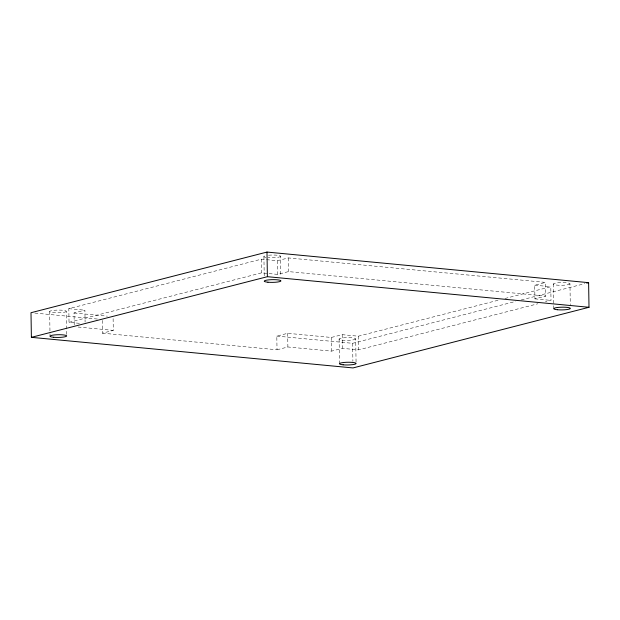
<?xml version="1.0" encoding="UTF-8"?>
<svg xmlns="http://www.w3.org/2000/svg" width="620" height="620" viewBox="0 0 620 620"><rect width="100%" height="100%" fill="white"/><g stroke="black" fill="none" stroke-linecap="round" stroke-linejoin="round"><path stroke-width="0.46" stroke-dasharray="3.1 2.33" d="M79.438 323.33L69.029 322.338L68.82 308.667L261.338 259.183L277.419 260.71L288.292 257.92L545.585 282.394L545.802 296.073L534.928 298.863L534.711 285.185L545.585 282.394M74.214 324.841L74.028 312.984L84.901 310.194L85.087 322.044M69.029 322.338L261.555 272.862L277.636 274.389L288.509 271.599L545.802 296.073M102.23 320.408L102.432 333.173L113.297 330.382L113.096 317.611M102.432 333.173L277.024 349.781L276.807 336.102L287.672 333.312L331.32 337.458L342.194 334.668L358.275 336.195L499.394 299.925M277.024 349.781L287.889 346.983L331.537 351.137L342.403 348.347L358.484 349.874L537.928 303.754M504.998 298.483L550.793 286.719L551.01 300.398L545.406 301.839M276.807 336.102L352.617 343.31L515.569 301.436M521.188 299.987L584.869 283.627M534.711 285.185L550.793 286.719M534.928 298.863L551.01 300.398M68.82 308.667L84.901 310.194M74.028 312.984L107.368 316.161M34.852 313.085L98.363 319.13M78.058 327.027L113.297 330.382M569.958 283.89A8.316 1.356 -0.9 0 1 557.008 285.123A8.316 1.356 -0.9 0 1 558.023 282.759A8.316 1.356 -0.9 0 1 569.958 283.89L570.292 304.722M553.365 283.952L553.691 304.784M553.707 305.73L553.753 308.574M358.275 336.195L358.484 349.874M355.702 338.962A8.316 1.356 -0.9 0 1 342.744 340.186A8.316 1.356 -0.9 0 1 343.767 337.822A8.316 1.356 -0.9 0 1 355.702 338.962L356.089 363.576M352.617 343.31L352.896 361.305M342.194 334.668L342.403 348.347M339.109 339.024L339.497 363.638M331.32 337.458L331.537 351.137M288.292 257.92L288.509 271.599M287.672 333.312L287.889 346.983M268.569 255.223A8.316 1.356 -0.9 0 1 280.527 256.3L280.821 276.241M277.419 260.71L277.636 274.389M263.911 256.424L264.228 276.303M261.338 259.183L261.555 272.862M66.247 311.426A8.316 1.356 -0.9 0 1 53.289 312.651A8.316 1.356 -0.9 0 1 54.312 310.287A8.316 1.356 -0.9 0 1 66.247 311.426L66.635 336.048M49.654 311.488L49.995 333.265M50.011 334.211L50.042 336.11M280.527 256.3A8.316 1.356 -0.9 0 1 268.166 257.641M265.926 257.377A8.316 1.356 -0.9 0 1 265.321 255.735"/><path stroke-width="0.93" d="M266.995 252.069L31 312.72L31.387 337.342L353.005 367.931L589 307.28L588.613 282.658L266.995 252.069L267.383 276.69L31.387 337.342M586.737 283.138L588.613 282.658M267.383 276.69L589 307.28M343.131 364.808A8.316 1.356 -0.9 0 0 356.089 363.576A8.316 1.356 -0.9 0 0 344.154 362.444A8.316 1.356 -0.9 0 0 343.131 364.808M557.396 309.737A8.316 1.356 -0.9 0 0 570.346 308.512A8.316 1.356 -0.9 0 0 558.411 307.381A8.316 1.356 -0.9 0 0 557.396 309.737M267.941 282.209A8.316 1.356 -0.9 0 0 280.891 280.976A8.316 1.356 -0.9 0 0 268.956 279.845A8.316 1.356 -0.9 0 0 267.941 282.209M53.677 337.272A8.316 1.356 -0.9 0 0 66.635 336.048A8.316 1.356 -0.9 0 0 54.7 334.909A8.316 1.356 -0.9 0 0 53.677 337.272"/></g></svg>
